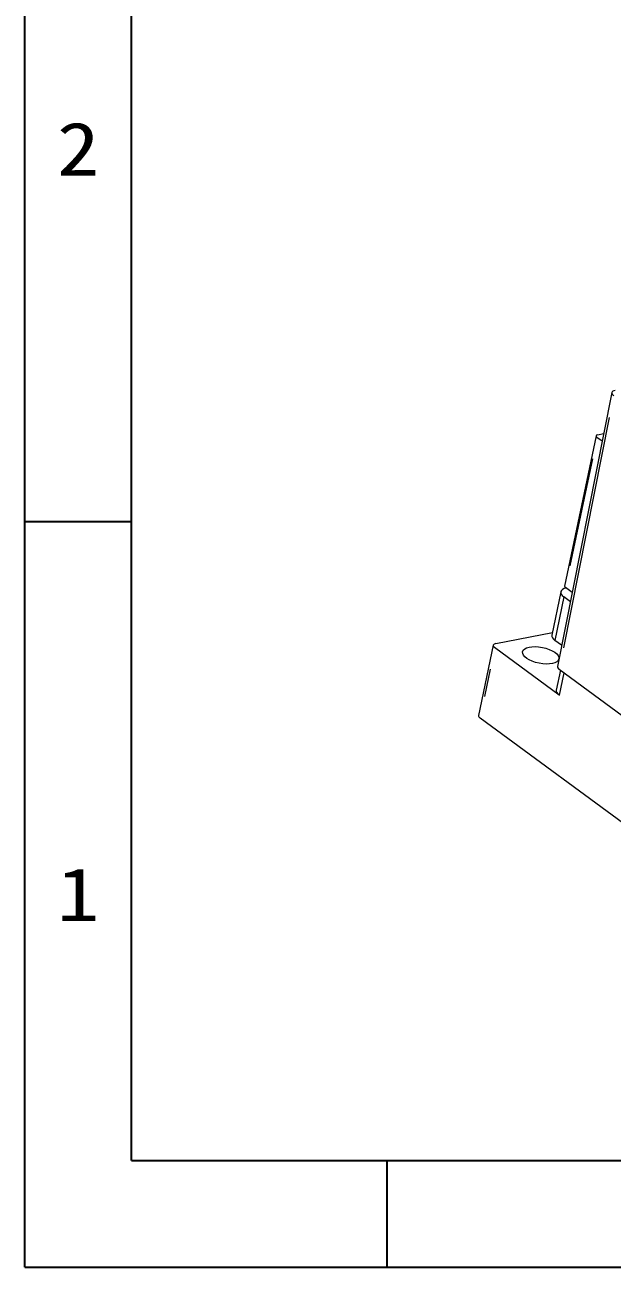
# Model space of a CAD drawing. Header units: millimetres. Extents: x 1136 to 1992, y 400 to 1005.
# Drawn here: x 1136.2 to 1215.6, y 400.3 to 568.3 of the extents above; entities that cross this region are included whole.
import ezdxf
from ezdxf.enums import TextEntityAlignment as Align

# ---------------------------------------------------------------- set-up
doc = ezdxf.new("R2010")
doc.units = ezdxf.units.MM
for name, color, linetype, true_color in [('1', 7, 'Continuous', 0xffffff), ('256', 7, 'Continuous', 0xffffff), ('6', 7, 'Continuous', 0xffffff)]:
    doc.layers.add(name, color=color, linetype=linetype, true_color=true_color)
doc.styles.add('TEXTSTYLE_0', font='txt', dxfattribs={"width": 0.8})

# ---------------------------------------------------------------- blocks, each defined once
blk = doc.blocks.new('SUN_6HWZ35TKK40GSGJE8VEUYAXIAKM')
at = {"color": 7, "linetype": 'Continuous'}
for p, q in [((-594, 0), (-594, 420)), ((-584, 10), (-584, 410)), ((-594, 70), (-584, 70)), ((-584, 10), (-10, 10)), ((-560, 0), (-560, 10)), ((-594, 0), (0, 0))]:
    blk.add_line(p, q, dxfattribs=at)
at = {"color": 2, "linetype": 'Continuous', "style": 'TEXTSTYLE_0'}
for s, width, p, p2 in [('2', 1.2, (-590.99, 102.5), (-586.99, 102.5)), ('1', 2.4, (-590.99, 32.5), (-586.99, 32.5))]:
    blk.add_text(s, height=5, dxfattribs=dict(at, width=width)).set_placement(p, p2, align=Align.FIT)

msp = doc.modelspace()

# ---------------------------------------------------------------- linework, layer by layer
at = {"layer": '1', "color": 21, "linetype": 'Continuous', "lineweight": 18}
for p, q in [((1208.62, 491.61), (1207.41, 485.73)), ((1209.91, 490.27), (1209.03, 490.92)), ((1199.83, 484.61), (1207.49, 486.1)), ((1199.49, 484.38), (1197.51, 474.88)), ((1208.42, 477.63), (1199.67, 484.07)), ((1208.73, 484.37), (1207.82, 485.04)), ((1208.56, 481), (1208.01, 478.32)), ((1219.39, 458.57), (1197.71, 474.53))]:
    msp.add_line(p, q, dxfattribs=at)
at = {"layer": '1', "color": 155, "linetype": 'Continuous', "lineweight": 13}
for p, q in [((1209.03, 490.92), (1207.82, 485.04)), ((1199.07, 481.13), (1198.32, 477.47)), ((1209.04, 480.64), (1208.42, 477.63))]:
    msp.add_line(p, q, dxfattribs=at)
at = {"layer": '1', "color": 21, "linetype": 'Continuous', "lineweight": 18}
for centre, major_axis, ratio, start_param, end_param in [((1210.58, 491.22), (-1.96, 0.39), 0.438255, 5.464034, 7.034831), ((1209.37, 485.34), (-1.96, 0.39), 0.438255, 6.280259, 7.034831), ((1200.38, 484.2), (0.888, -0.176), 0.438254, 2.322414, 3.89321), ((1209.97, 477.93), (-1.96, 0.39), 0.438253, 6.280057, 7.034775), ((1198.49, 474.68), (0.981, -0.195), 0.438254, 3.137314, 3.89321)]:
    msp.add_ellipse(centre, major_axis=major_axis, ratio=ratio, start_param=start_param, end_param=end_param, dxfattribs=at)
msp.add_ellipse((1205.91, 483.02), major_axis=(-2.45, 0.49), ratio=0.438254, dxfattribs=at)
at = {"layer": '256', "color": 7, "linetype": 'Continuous', "lineweight": 18}
for p, q in [((1215.52, 518.55), (1208.17, 481.52)), ((1257.61, 444.89), (1208.41, 481.1))]:
    msp.add_line(p, q, dxfattribs=at)
at = {"layer": '256', "color": 155, "linetype": 'Continuous', "lineweight": 13}
msp.add_line((1215.18, 515.19), (1209, 484.05), dxfattribs=at)
at = {"layer": '256', "color": 7, "linetype": 'Continuous', "lineweight": 18}
for centre, major_axis, start_param, end_param in [((1216.7, 518.31), (-1.18, 0.23), 5.464006, 7.034803), ((1209.34, 481.29), (1.18, -0.23), 3.141584, 3.89321)]:
    msp.add_ellipse(centre, major_axis=major_axis, ratio=0.438254, start_param=start_param, end_param=end_param, dxfattribs=at)
at = {"layer": '6', "color": 92, "linetype": 'Continuous', "lineweight": 18}
for p, q in [((1213.41, 512.7), (1209.14, 492.37)), ((1213.51, 512.53), (1214.22, 512)), ((1213.6, 512.83), (1214.42, 512.99)), ((1210.15, 491.52), (1209.24, 492.2))]:
    msp.add_line(p, q, dxfattribs=at)
at = {"layer": '6', "color": 155, "linetype": 'Continuous', "lineweight": 13}
msp.add_line((1212.89, 509.59), (1209.86, 495.13), dxfattribs=at)
at = {"layer": '6', "color": 92, "linetype": 'Continuous', "lineweight": 18}
for centre, start_param in [((1213.9, 512.6), 5.464033), ((1209.63, 492.27), 6.278368)]:
    msp.add_ellipse(centre, major_axis=(-0.493, 0.098), ratio=0.438233, start_param=start_param, end_param=7.034781, dxfattribs=at)

# ---------------------------------------------------------------- block references
at = {"xscale": 1.440000000000055, "yscale": 1.439999999999998, "zscale": 1.44}
msp.add_blockref('SUN_6HWZ35TKK40GSGJE8VEUYAXIAKM', (1991.53, 400.29), dxfattribs=at)

doc.saveas('drawing.dxf')
